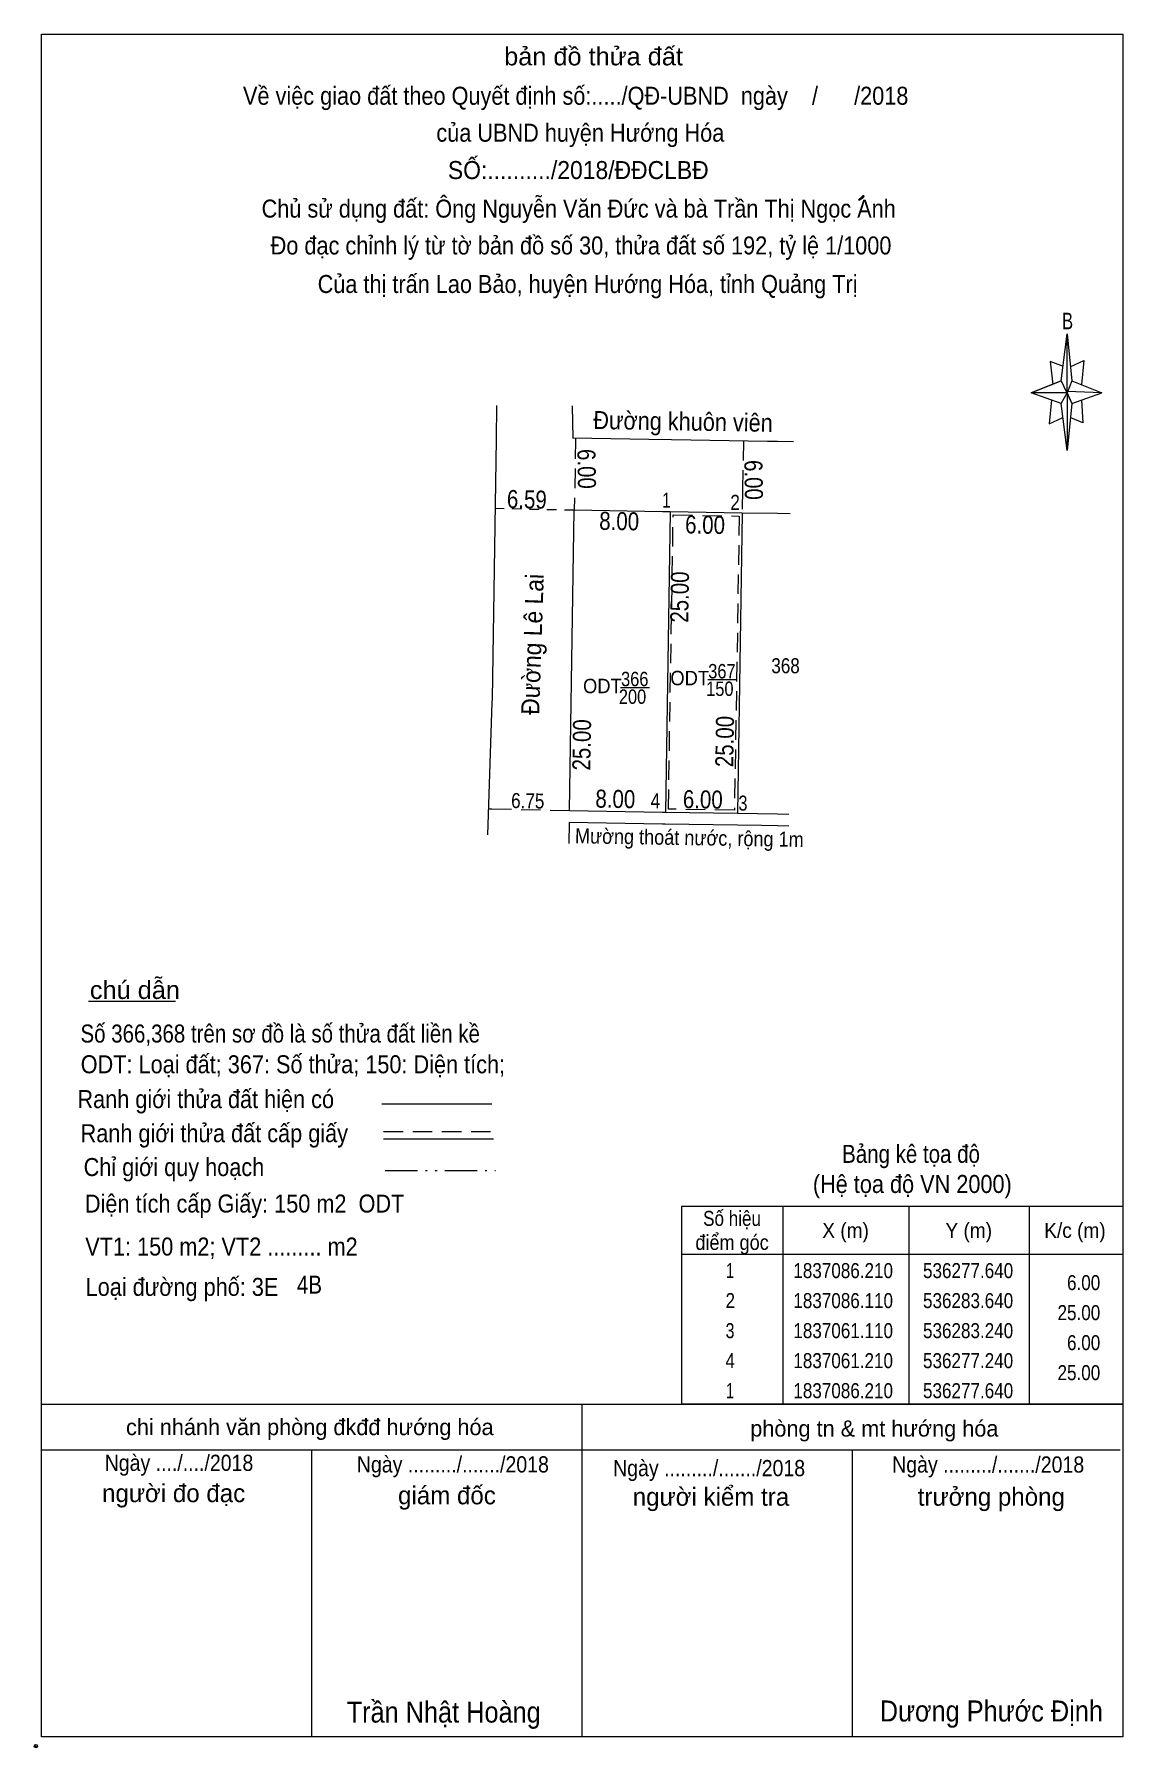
# Model space of a CAD drawing. Header units: metres. Extents: x 536225 to 536315, y 1836983 to 1837126.
import ezdxf
from ezdxf.enums import TextEntityAlignment as Align

# ---------------------------------------------------------------- set-up
doc = ezdxf.new("R2010")
doc.units = ezdxf.units.M
doc.header["$LTSCALE"] = 0.54
doc.header["$PDMODE"] = 32
doc.header["$PDSIZE"] = 0.27
for name, pattern in [('DASH_DOUBLE_DOT', [9.2, 5, -1.2, 0.3, -1.2, 0.3, -1.2]), ('MEDIUM_DASHED', [4.5, 3, -1.5]), ('SHORT_DASHED', [2.7, 1.5, -1.2])]:
    doc.linetypes.add(name, pattern=pattern)
for name, color, linetype, lineweight in [('17', 7, 'MEDIUM_DASHED', 13), ('2', 7, 'Continuous', 13), ('5', 7, 'Continuous', 13), ('6', 7, 'Continuous', 13), ('63', 7, 'Continuous', 13), ('7', 7, 'Continuous', 13)]:
    doc.layers.add(name, color=color, linetype=linetype, lineweight=lineweight)
doc.layers.add('4', color=7, linetype='Continuous')

msp = doc.modelspace()

# ---------------------------------------------------------------- hatches: boundary and pattern name
at = {"layer": '5'}
msp.add_hatch(color=256, dxfattribs=at).paths.add_polyline_path([(536293.41, 1837112.19), (536293.7, 1837112.39), (536293.74, 1837112.42), (536293.77, 1837112.46), (536293.78, 1837112.49), (536293.76, 1837112.53), (536293.73, 1837112.56), (536293.67, 1837112.54), (536293.63, 1837112.5), (536293.61, 1837112.49), (536293.32, 1837112.19)])

# ---------------------------------------------------------------- linework, layer by layer
at = {"layer": '17', "linetype": 'Continuous'}
msp.add_line((536229.22, 1837045.45), (536236.46, 1837045.45), dxfattribs=at)
at = {"layer": '17'}
msp.add_lwpolyline([(536277.89, 1837085.96), (536283.39, 1837085.86), (536282.99, 1837061.36), (536277.49, 1837061.46)], close=True, dxfattribs=at)
at = {"layer": '2'}
for p, q in [((536269.48, 1837095.04), (536269.54, 1837092.34)), ((536275.85, 1837092.24), (536269.54, 1837092.34)), ((536277.74, 1837092.21), (536275.85, 1837092.24)), ((536285.74, 1837092.08), (536277.74, 1837092.21)), ((536269.25, 1837061.34), (536269.66, 1837086.34)), ((536277.01, 1837086.22), (536269.66, 1837086.34)), ((536277.64, 1837086.21), (536277.01, 1837086.22)), ((536277.64, 1837086.21), (536277.24, 1837061.21)), ((536283.64, 1837086.11), (536277.64, 1837086.21)), ((536283.64, 1837086.11), (536283.24, 1837061.11)), ((536280.78, 1837072.25), (536283.18, 1837072.25)), ((536262.8, 1837070.33), (536262.43, 1837059.3)), ((536262.81, 1837070.63), (536262.8, 1837070.33)), ((536273.51, 1837071.58), (536275.91, 1837071.58)), ((536269.23, 1837060.34), (536269.21, 1837058.58)), ((536269.23, 1837060.34), (536269.21, 1837058.58)), ((536277.01, 1837060.21), (536269.23, 1837060.34)), ((536277.01, 1837060.21), (536269.23, 1837060.34)), ((536277.24, 1837061.21), (536283.24, 1837061.11)), ((536283.24, 1837061.11), (536286.58, 1837061.06)), ((536286.58, 1837061.06), (536287.52, 1837061.04)), ((536277.23, 1837060.21), (536277.01, 1837060.21)), ((536277.23, 1837060.21), (536277.01, 1837060.21)), ((536285.23, 1837060.08), (536277.23, 1837060.21)), ((536285.23, 1837060.08), (536277.23, 1837060.21))]:
    msp.add_line(p, q, dxfattribs=at)
at = {"layer": '2', "linetype": 'SHORT_DASHED'}
msp.add_line((536269.64, 1837086.34), (536263.05, 1837086.48), dxfattribs=at)
at = {"layer": '2'}
for points in [[(536263.19, 1837095.08), (536263.15, 1837092.24), (536262.81, 1837070.63)], [(536287.91, 1837092.05), (536286.58, 1837092.07), (536285.74, 1837092.08)], [(536287.64, 1837086.05), (536286.58, 1837086.07), (536283.64, 1837086.11)], [(536269.25, 1837061.34), (536277.01, 1837061.21), (536277.24, 1837061.21)], [(536287.52, 1837060.04), (536286.58, 1837060.06), (536285.23, 1837060.08)]]:
    msp.add_lwpolyline(points, dxfattribs=at)
at = {"layer": '2', "linetype": 'MEDIUM_DASHED'}
for points in [[(536269.76, 1837092.34), (536269.76, 1837092.24), (536269.66, 1837086.34)], [(536283.74, 1837092.11), (536283.67, 1837088.06), (536283.64, 1837086.11)], [(536262.5, 1837061.48), (536262.8, 1837061.47), (536269.25, 1837061.34)]]:
    msp.add_lwpolyline(points, dxfattribs=at)
at = {"layer": '5'}
for p, q in [((536225.31, 1836984.19), (536225.31, 1837125.99)), ((536310.18, 1837097.13), (536310.68, 1837101.03)), ((536310.18, 1837095.23), (536307.68, 1837096.13)), ((536311.08, 1837097.13), (536313.58, 1837096.13)), ((536311.08, 1837095.23), (536310.68, 1837091.33)), ((536311.88, 1837095.53), (536311.98, 1837093.63)), ((536311.98, 1837093.63), (536310.98, 1837094.03))]:
    msp.add_line(p, q, dxfattribs=at)
for points in [[(536225.31, 1837125.99), (536315.31, 1837125.99), (536315.31, 1836984.19)], [(536310.38, 1837098.33), (536309.28, 1837098.73), (536309.48, 1837096.83)], [(536310.98, 1837098.33), (536312.08, 1837098.83), (536311.88, 1837096.83)], [(536310.68, 1837096.13), (536310.18, 1837097.13), (536307.68, 1837096.13)], [(536310.68, 1837096.13), (536311.08, 1837095.23), (536313.58, 1837096.13)], [(536309.38, 1837095.53), (536309.18, 1837093.53), (536310.28, 1837094.03)]]:
    msp.add_lwpolyline(points, dxfattribs=at)
for points in [[(536293.41, 1837112.19), (536293.7, 1837112.39), (536293.74, 1837112.42), (536293.77, 1837112.46), (536293.78, 1837112.49), (536293.76, 1837112.53), (536293.73, 1837112.56), (536293.67, 1837112.54), (536293.63, 1837112.5), (536293.61, 1837112.49), (536293.32, 1837112.19)], [(536310.68, 1837101.03), (536311.08, 1837097.13), (536310.68, 1837096.13)], [(536310.68, 1837096.13), (536307.68, 1837096.13), (536310.18, 1837097.13), (536311.08, 1837095.23), (536313.58, 1837096.13), (536310.68, 1837096.23)], [(536310.68, 1837096.13), (536310.68, 1837091.33), (536310.18, 1837095.23)]]:
    msp.add_lwpolyline(points, close=True, dxfattribs=at)
at = {"layer": '6'}
for p, q in [((536253.64, 1837036.91), (536262.78, 1837036.91)), ((536253.78, 1837033.98), (536262.92, 1837033.98))]:
    msp.add_line(p, q, dxfattribs=at)
at = {"layer": '6', "linetype": 'MEDIUM_DASHED'}
msp.add_line((536253.78, 1837034.6), (536262.98, 1837034.6), dxfattribs=at)
at = {"layer": '63', "linetype": 'DASH_DOUBLE_DOT'}
msp.add_line((536253.91, 1837031.35), (536263.11, 1837031.35), dxfattribs=at)
at = {"layer": '63'}
for p, q in [((536287.01, 1837028.39), (536287.01, 1837011.89)), ((536297.51, 1837028.39), (536297.51, 1837011.89)), ((536307.51, 1837028.39), (536307.51, 1837011.89)), ((536278.61, 1837024.39), (536315.31, 1837024.39))]:
    msp.add_line(p, q, dxfattribs=at)
msp.add_lwpolyline([(536278.61, 1837028.39), (536315.31, 1837028.39), (536315.31, 1837011.89), (536278.61, 1837011.89)], close=True, dxfattribs=at)
at = {"layer": '7'}
for p, q in [((536225.31, 1837011.89), (536315.31, 1837011.89)), ((536225.31, 1837011.89), (536315.31, 1837011.89)), ((536225.31, 1837011.89), (536315.31, 1837011.89)), ((536270.31, 1836984.19), (536270.31, 1837011.89)), ((536225.31, 1837008.09), (536315.11, 1837008.09)), ((536247.81, 1836984.19), (536247.81, 1837008.09)), ((536292.81, 1836984.19), (536292.81, 1837008.09)), ((536315.31, 1836984.19), (536225.31, 1836984.19))]:
    msp.add_line(p, q, dxfattribs=at)
msp.add_point((536224.84, 1836983.41), dxfattribs=at)

# ---------------------------------------------------------------- texts
at = {"layer": '2'}
for s, height, rotation, width, p in [('Đường khuôn viên', 1.5, 359.069, 0.9, (536278.6978, 1837092.9917)), ('6.00', 1.5, 270.955, 0.85, (536269.9384, 1837089.7775)), ('6.00', 1.5, 270.955, 0.85, (536283.8384, 1837088.8575)), ('6.59', 1.5, 358.783, 0.85, (536265.6941, 1837086.504)), ('8.00', 1.5, 359.069, 0.85, (536273.3828, 1837084.6923)), ('6.00', 1.5, 359.069, 0.85, (536280.5328, 1837084.3923)), ('Đường Lê Lai', 1.5, 88.066, 0.95, (536266.9256, 1837075.1547)), ('25.00', 1.5, 89.083, 0.85, (536279.1751, 1837079.103)), ('25.00', 1.5, 89.106, 0.85, (536271.0242, 1837066.7933)), ('25.00', 1.5, 89.106, 0.85, (536282.9242, 1837067.0733)), ('6.75', 1.25, 358.812, 0.85, (536265.772, 1837061.5211)), ('8.00', 1.5, 359.068, 0.85, (536273.0628, 1837061.5523)), ('6.00', 1.5, 359.07, 0.85, (536280.3428, 1837061.5124)), ('Mường thoát nước, rộng 1m', 1.25, 359.069, 0.9, (536279.2248, 1837058.4514))]:
    msp.add_text(s, height=height, rotation=rotation, dxfattribs=dict(at, width=width)).set_placement(p, align=Align.CENTER)
for s, width, p in [(' 1', 0.75, (536277.68, 1837086.56)), (' 2', 0.85, (536283.44, 1837086.38)), (' 4', 0.85, (536276.8, 1837061.52)), (' 3', 0.8, (536284.07, 1837061.33))]:
    msp.add_text(s, height=1.25, dxfattribs=dict(at, width=width)).set_placement(p, align=Align.RIGHT)
for s, width, p in [('367', 0.85, (536281.945, 1837072.34)), ('ODT', 0.95, (536271.995, 1837071.11)), ('366', 0.85, (536274.69, 1837071.69)), ('ODT', 0.95, (536279.265, 1837071.77)), ('150', 0.85, (536281.775, 1837070.88)), ('200', 0.85, (536274.505, 1837070.22))]:
    msp.add_text(s, height=1.2, dxfattribs=dict(at, width=width)).set_placement(p, align=Align.CENTER)
at = {"layer": '4', "width": 0.85}
msp.add_text('4B', height=1.5, dxfattribs=at).set_placement((536246.57, 1837021.1))
at = {"layer": '5'}
for s, height, width, p in [('bản đồ thửa đất', 1.5, 1.05, (536271.26, 1837123.4)), ('Về việc giao đất theo Quyết định số:...../QĐ-UBND  ngày    /      /2018', 1.5, 0.9, (536269.775, 1837120.12)), ('của UBND huyện Hướng Hóa', 1.5, 0.9, (536270.16, 1837117.04)), ('SỐ:........../2018/ĐĐCLBĐ', 1.5, 0.95, (536269.99, 1837113.93)), ('Chủ sử dụng đất: Ông Nguyễn Văn Đức và bà Trần Thị Ngọc Anh', 1.5, 0.9, (536270.025, 1837110.72)), ('Đo đạc chỉnh lý từ tờ bản đồ số 30, thửa đất số 192, tỷ lệ 1/1000 ', 1.5, 0.9, (536270.47, 1837107.65)), ('Của thị trấn Lao Bảo, huyện Hướng Hóa, tỉnh Quảng Trị', 1.5, 0.9, (536270.765, 1837104.44)), ('B', 1.378, 0.75, (536310.72, 1837101.42))]:
    msp.add_text(s, height=height, dxfattribs=dict(at, width=width)).set_placement(p, align=Align.CENTER)
at = {"layer": '6'}
for s, width, p in [('chú dẫn', 1.05, (536233.08, 1837045.64)), ('Ranh giới thửa đất hiện có ', 0.9, (536239.23, 1837036.55)), ('Ranh giới thửa đất cấp giấy', 0.9, (536239.69, 1837033.71)), ('Bảng kê tọa độ', 0.85, (536297.69, 1837031.99)), ('Chỉ giới quy hoạch', 0.9, (536236.33, 1837030.89)), ('(Hệ tọa độ VN 2000)', 0.9, (536297.795, 1837029.48))]:
    msp.add_text(s, height=1.5, dxfattribs=dict(at, width=width)).set_placement(p, align=Align.CENTER)
for s, width, p in [('Số 366,368 trên sơ đồ là số thửa đất liền kề', 0.85, (536228.55, 1837042.01)), ('ODT: Loại đất; 367: Số thửa; 150: Diện tích;', 0.9, (536228.57, 1837039.45)), ('Diện tích cấp Giấy: 150 m2  ODT', 0.9, (536228.92, 1837027.85)), ('VT1: 150 m2; VT2 ......... m2', 0.9, (536228.95, 1837024.27)), ('Loại đường phố: 3E', 0.9, (536228.98, 1837020.91))]:
    msp.add_text(s, height=1.5, dxfattribs=dict(at, width=width)).set_placement(p)
at = {"layer": '63'}
for s, width, p in [('368', 0.85, (536287.245, 1837072.77)), ('Số hiệu', 0.85, (536282.79, 1837026.74)), ('điểm góc', 0.9, (536282.79, 1837024.74)), ('X (m)', 0.95, (536292.24, 1837025.74)), ('Y (m)', 0.95, (536302.495, 1837025.74)), ('K/c (m)', 0.95, (536311.335, 1837025.74)), (' 1', 0.75, (536282.44, 1837022.39)), ('1837086.210', 0.85, (536292.04, 1837022.39)), ('536277.640', 0.85, (536302.44, 1837022.39)), (' 2', 0.85, (536282.445, 1837019.89)), ('1837086.110', 0.85, (536292.04, 1837019.89)), ('536283.640', 0.85, (536302.44, 1837019.89)), (' 3', 0.8, (536282.435, 1837017.39)), ('1837061.110', 0.85, (536292.04, 1837017.39)), ('536283.240', 0.85, (536302.44, 1837017.39)), (' 4', 0.85, (536282.44, 1837014.89)), ('1837061.210', 0.85, (536292.04, 1837014.89)), ('536277.240', 0.85, (536302.44, 1837014.89)), (' 1', 0.75, (536282.44, 1837012.39)), ('1837086.210', 0.85, (536292.04, 1837012.39)), ('536277.640', 0.85, (536302.44, 1837012.39))]:
    msp.add_text(s, height=1.25, dxfattribs=dict(at, width=width)).set_placement(p, align=Align.CENTER)
at = {"layer": '63', "width": 0.85}
for s, p in [('6.00', (536313.44, 1837021.39)), ('25.00', (536313.44, 1837018.89)), ('6.00', (536313.44, 1837016.39)), ('25.00', (536313.44, 1837013.89))]:
    msp.add_text(s, height=1.25, dxfattribs=at).set_placement(p, align=Align.RIGHT)
at = {"layer": '7'}
for s, height, p in [('chi nhánh văn phòng đkđđ hướng hóa', 1.35, (536247.64, 1837009.31)), ('phòng tn & mt hướng hóa', 1.35, (536294.635, 1837009.19)), ('người đo đạc', 1.5, (536236.305, 1837003.73)), ('giám đốc', 1.5, (536259.055, 1837003.55)), ('người kiểm tra', 1.5, (536281.035, 1837003.43)), ('trưởng phòng', 1.5, (536304.375, 1837003.43))]:
    msp.add_text(s, height=height, dxfattribs=at).set_placement(p, align=Align.CENTER)
at = {"layer": '7', "width": 0.9}
for s, height, p in [('Ngày ..../..../2018', 1.35, (536236.75, 1837006.33)), ('Ngày ........./......./2018', 1.35, (536259.55, 1837006.2)), ('Ngày ........./......./2018', 1.35, (536304.11, 1837006.19)), ('Ngày ........./......./2018', 1.35, (536280.88, 1837005.89)), ('Trần Nhật Hoàng', 1.75, (536258.785, 1836985.37)), ('Dương Phước Định', 1.75, (536304.375, 1836985.46))]:
    msp.add_text(s, height=height, dxfattribs=at).set_placement(p, align=Align.CENTER)

doc.saveas('drawing.dxf')
